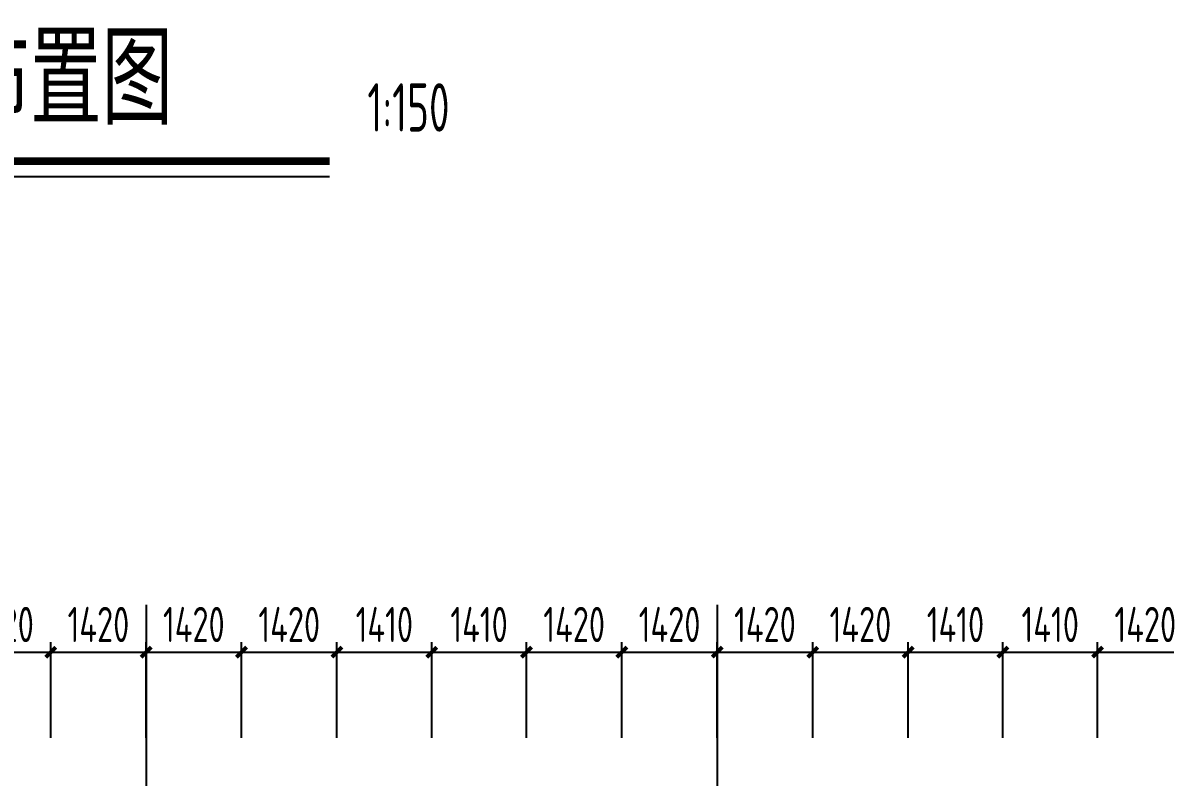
# Model space of a CAD drawing. Extents: x 753177 to 2169292, y -530934 to -273477.
# Drawn here: x 1768160 to 1785160, y -448576 to -437346 of the extents above; entities that cross this region are included whole.
import ezdxf
from ezdxf.enums import TextEntityAlignment as Align

# ---------------------------------------------------------------- set-up
doc = ezdxf.new("R2010")
doc.units = 0
doc.header["$LTSCALE"] = 1500
doc.header["$MEASUREMENT"] = 0
doc.linetypes.add('DOTE', pattern=[2.42, 2, -0.2, 0.02, -0.2])
doc.layers.get('Defpoints').update_dxf_attribs({"color": 252})
for name, color, linetype in [('AXIS', 3, 'Continuous'), ('DIM', 3, 'Continuous'), ('NUM', 7, 'Continuous'), ('TEXT', 7, 'Continuous')]:
    doc.layers.add(name, color=color, linetype=linetype)
doc.styles.add('H500', font='Tssdeng.shx', dxfattribs={"width": 0.65, "height": 500, "bigfont": 'tssdchn.shx'})
doc.styles.add('TSSD_Dimension', font='Tssdeng.shx', dxfattribs={"width": 0.7, "bigfont": 'hztxt.shx'})
doc.styles.add('图名', font='simhei.ttf', dxfattribs={"width": 0.7, "height": 600})
doc.dimstyles.new('TSSD_150_150', dxfattribs={"dimtxt": 525, "dimasz": 150, "dimexe": 150, "dimexo": 375, "dimgap": 150, "dimtad": 1, "dimdec": 0, "dimzin": 0, "dimdsep": 46, "dimtxsty": 'TSSD_Dimension', "dimblk": 'ARCHTICK', "dimblk1": 'ARCHTICK', "dimblk2": 'ARCHTICK', "dimcen": 0, "dimdle": 150, "dimclrt": 7, "dimadec": 0, "dimazin": 0, "dimtfac": 1, "dimtdec": 0, "dimtix": 1, "dimtmove": 2, "dimatfit": 3, "dimfxl": 0, "dimtolj": 1, "dimtzin": 0, "dimarcsym": 0})

# ---------------------------------------------------------------- blocks, each defined once
blk = doc.blocks.new('_ArchTick')
at = {"color": 0, "linetype": 'ByBlock', "const_width": 0.4}
blk.add_lwpolyline([(-0.5, -0.5), (0.5, 0.5)], dxfattribs=at)
blk = doc.blocks.new('*D1009')
at = {"layer": 'Defpoints', "color": 0, "transparency": 16777216}
for p in [(1768575, -446715), (1767155, -448365), (1768575, -448365)]:
    blk.add_point(p, dxfattribs=at)
at = {"layer": 'DIM', "color": 0, "lineweight": -2, "transparency": 16777216}
for p, q in [((1767155, -447990), (1767155, -446565)), ((1768575, -447990), (1768575, -446565)), ((1767005, -446715), (1768725, -446715))]:
    blk.add_line(p, q, dxfattribs=at)
at = {"layer": 'DIM', "color": 0, "lineweight": -2, "transparency": 16777216, "xscale": 150, "yscale": 150, "zscale": 150, "rotation": 180}
blk.add_blockref('_ArchTick', (1767155, -446715), dxfattribs=at)
at = {"layer": 'DIM', "color": 0, "lineweight": -2, "transparency": 16777216, "xscale": 150, "yscale": 150, "zscale": 150}
blk.add_blockref('_ArchTick', (1768575, -446715), dxfattribs=at)
at = {"layer": 'DIM', "color": 7, "transparency": 16777216, "insert": (1767865, -446303), "char_height": 525, "attachment_point": 5, "style": 'TSSD_Dimension'}
blk.add_mtext('\\A1;1420', dxfattribs=at)
blk = doc.blocks.new('*D1010')
at = {"layer": 'Defpoints', "color": 0, "transparency": 16777216}
for p in [(1769995, -446715), (1768575, -448365), (1769995, -448365)]:
    blk.add_point(p, dxfattribs=at)
at = {"layer": 'DIM', "color": 0, "lineweight": -2, "transparency": 16777216}
for p, q in [((1768575, -447990), (1768575, -446565)), ((1769995, -447990), (1769995, -446565)), ((1768425, -446715), (1770145, -446715))]:
    blk.add_line(p, q, dxfattribs=at)
at = {"layer": 'DIM', "color": 0, "lineweight": -2, "transparency": 16777216, "xscale": 150, "yscale": 150, "zscale": 150, "rotation": 180}
blk.add_blockref('_ArchTick', (1768575, -446715), dxfattribs=at)
at = {"layer": 'DIM', "color": 0, "lineweight": -2, "transparency": 16777216, "xscale": 150, "yscale": 150, "zscale": 150}
blk.add_blockref('_ArchTick', (1769995, -446715), dxfattribs=at)
at = {"layer": 'DIM', "color": 7, "transparency": 16777216, "insert": (1769285, -446303), "char_height": 525, "attachment_point": 5, "style": 'TSSD_Dimension'}
blk.add_mtext('\\A1;1420', dxfattribs=at)
blk = doc.blocks.new('*D1011')
at = {"layer": 'Defpoints', "color": 0, "transparency": 16777216}
for p in [(1771415, -446715), (1769995, -448365), (1771415, -448365)]:
    blk.add_point(p, dxfattribs=at)
at = {"layer": 'DIM', "color": 0, "lineweight": -2, "transparency": 16777216}
for p, q in [((1769995, -447990), (1769995, -446565)), ((1771415, -447990), (1771415, -446565)), ((1769845, -446715), (1771565, -446715))]:
    blk.add_line(p, q, dxfattribs=at)
at = {"layer": 'DIM', "color": 0, "lineweight": -2, "transparency": 16777216, "xscale": 150, "yscale": 150, "zscale": 150, "rotation": 180}
blk.add_blockref('_ArchTick', (1769995, -446715), dxfattribs=at)
at = {"layer": 'DIM', "color": 0, "lineweight": -2, "transparency": 16777216, "xscale": 150, "yscale": 150, "zscale": 150}
blk.add_blockref('_ArchTick', (1771415, -446715), dxfattribs=at)
at = {"layer": 'DIM', "color": 7, "transparency": 16777216, "insert": (1770705, -446303), "char_height": 525, "attachment_point": 5, "style": 'TSSD_Dimension'}
blk.add_mtext('\\A1;1420', dxfattribs=at)
blk = doc.blocks.new('*D1012')
at = {"layer": 'Defpoints', "color": 0, "transparency": 16777216}
for p in [(1772835, -446715), (1771415, -448365), (1772835, -448365)]:
    blk.add_point(p, dxfattribs=at)
at = {"layer": 'DIM', "color": 0, "lineweight": -2, "transparency": 16777216}
for p, q in [((1771415, -447990), (1771415, -446565)), ((1772835, -447990), (1772835, -446565)), ((1771265, -446715), (1772985, -446715))]:
    blk.add_line(p, q, dxfattribs=at)
at = {"layer": 'DIM', "color": 0, "lineweight": -2, "transparency": 16777216, "xscale": 150, "yscale": 150, "zscale": 150, "rotation": 180}
blk.add_blockref('_ArchTick', (1771415, -446715), dxfattribs=at)
at = {"layer": 'DIM', "color": 0, "lineweight": -2, "transparency": 16777216, "xscale": 150, "yscale": 150, "zscale": 150}
blk.add_blockref('_ArchTick', (1772835, -446715), dxfattribs=at)
at = {"layer": 'DIM', "color": 7, "transparency": 16777216, "insert": (1772125, -446303), "char_height": 525, "attachment_point": 5, "style": 'TSSD_Dimension'}
blk.add_mtext('\\A1;1420', dxfattribs=at)
blk = doc.blocks.new('*D1013')
at = {"layer": 'Defpoints', "color": 0, "transparency": 16777216}
for p in [(1774245, -446715), (1772835, -448365), (1774245, -448365)]:
    blk.add_point(p, dxfattribs=at)
at = {"layer": 'DIM', "color": 0, "lineweight": -2, "transparency": 16777216}
for p, q in [((1772835, -447990), (1772835, -446565)), ((1774245, -447990), (1774245, -446565)), ((1772685, -446715), (1774395, -446715))]:
    blk.add_line(p, q, dxfattribs=at)
at = {"layer": 'DIM', "color": 0, "lineweight": -2, "transparency": 16777216, "xscale": 150, "yscale": 150, "zscale": 150, "rotation": 180}
blk.add_blockref('_ArchTick', (1772835, -446715), dxfattribs=at)
at = {"layer": 'DIM', "color": 0, "lineweight": -2, "transparency": 16777216, "xscale": 150, "yscale": 150, "zscale": 150}
blk.add_blockref('_ArchTick', (1774245, -446715), dxfattribs=at)
at = {"layer": 'DIM', "color": 7, "transparency": 16777216, "insert": (1773540, -446303), "char_height": 525, "attachment_point": 5, "style": 'TSSD_Dimension'}
blk.add_mtext('\\A1;1410', dxfattribs=at)
blk = doc.blocks.new('*D1014')
at = {"layer": 'Defpoints', "color": 0, "transparency": 16777216}
for p in [(1775655, -446715), (1774245, -448365), (1775655, -448365)]:
    blk.add_point(p, dxfattribs=at)
at = {"layer": 'DIM', "color": 0, "lineweight": -2, "transparency": 16777216}
for p, q in [((1774245, -447990), (1774245, -446565)), ((1775655, -447990), (1775655, -446565)), ((1774095, -446715), (1775805, -446715))]:
    blk.add_line(p, q, dxfattribs=at)
at = {"layer": 'DIM', "color": 0, "lineweight": -2, "transparency": 16777216, "xscale": 150, "yscale": 150, "zscale": 150, "rotation": 180}
blk.add_blockref('_ArchTick', (1774245, -446715), dxfattribs=at)
at = {"layer": 'DIM', "color": 0, "lineweight": -2, "transparency": 16777216, "xscale": 150, "yscale": 150, "zscale": 150}
blk.add_blockref('_ArchTick', (1775655, -446715), dxfattribs=at)
at = {"layer": 'DIM', "color": 7, "transparency": 16777216, "insert": (1774950, -446303), "char_height": 525, "attachment_point": 5, "style": 'TSSD_Dimension'}
blk.add_mtext('\\A1;1410', dxfattribs=at)
blk = doc.blocks.new('*D1015')
at = {"layer": 'Defpoints', "color": 0, "transparency": 16777216}
for p in [(1777075, -446715), (1775655, -448365), (1777075, -448365)]:
    blk.add_point(p, dxfattribs=at)
at = {"layer": 'DIM', "color": 0, "lineweight": -2, "transparency": 16777216}
for p, q in [((1775655, -447990), (1775655, -446565)), ((1777075, -447990), (1777075, -446565)), ((1775505, -446715), (1777225, -446715))]:
    blk.add_line(p, q, dxfattribs=at)
at = {"layer": 'DIM', "color": 0, "lineweight": -2, "transparency": 16777216, "xscale": 150, "yscale": 150, "zscale": 150, "rotation": 180}
blk.add_blockref('_ArchTick', (1775655, -446715), dxfattribs=at)
at = {"layer": 'DIM', "color": 0, "lineweight": -2, "transparency": 16777216, "xscale": 150, "yscale": 150, "zscale": 150}
blk.add_blockref('_ArchTick', (1777075, -446715), dxfattribs=at)
at = {"layer": 'DIM', "color": 7, "transparency": 16777216, "insert": (1776365, -446303), "char_height": 525, "attachment_point": 5, "style": 'TSSD_Dimension'}
blk.add_mtext('\\A1;1420', dxfattribs=at)
blk = doc.blocks.new('*D1016')
at = {"layer": 'Defpoints', "color": 0, "transparency": 16777216}
for p in [(1778495, -446715), (1777075, -448365), (1778495, -448365)]:
    blk.add_point(p, dxfattribs=at)
at = {"layer": 'DIM', "color": 0, "lineweight": -2, "transparency": 16777216}
for p, q in [((1777075, -447990), (1777075, -446565)), ((1778495, -447990), (1778495, -446565)), ((1776925, -446715), (1778645, -446715))]:
    blk.add_line(p, q, dxfattribs=at)
at = {"layer": 'DIM', "color": 0, "lineweight": -2, "transparency": 16777216, "xscale": 150, "yscale": 150, "zscale": 150, "rotation": 180}
blk.add_blockref('_ArchTick', (1777075, -446715), dxfattribs=at)
at = {"layer": 'DIM', "color": 0, "lineweight": -2, "transparency": 16777216, "xscale": 150, "yscale": 150, "zscale": 150}
blk.add_blockref('_ArchTick', (1778495, -446715), dxfattribs=at)
at = {"layer": 'DIM', "color": 7, "transparency": 16777216, "insert": (1777785, -446303), "char_height": 525, "attachment_point": 5, "style": 'TSSD_Dimension'}
blk.add_mtext('\\A1;1420', dxfattribs=at)
blk = doc.blocks.new('*D1017')
at = {"layer": 'Defpoints', "color": 0, "transparency": 16777216}
for p in [(1779915, -446715), (1778495, -448365), (1779915, -448365)]:
    blk.add_point(p, dxfattribs=at)
at = {"layer": 'DIM', "color": 0, "lineweight": -2, "transparency": 16777216}
for p, q in [((1778495, -447990), (1778495, -446565)), ((1779915, -447990), (1779915, -446565)), ((1778345, -446715), (1780065, -446715))]:
    blk.add_line(p, q, dxfattribs=at)
at = {"layer": 'DIM', "color": 0, "lineweight": -2, "transparency": 16777216, "xscale": 150, "yscale": 150, "zscale": 150, "rotation": 180}
blk.add_blockref('_ArchTick', (1778495, -446715), dxfattribs=at)
at = {"layer": 'DIM', "color": 0, "lineweight": -2, "transparency": 16777216, "xscale": 150, "yscale": 150, "zscale": 150}
blk.add_blockref('_ArchTick', (1779915, -446715), dxfattribs=at)
at = {"layer": 'DIM', "color": 7, "transparency": 16777216, "insert": (1779205, -446303), "char_height": 525, "attachment_point": 5, "style": 'TSSD_Dimension'}
blk.add_mtext('\\A1;1420', dxfattribs=at)
blk = doc.blocks.new('*D1018')
at = {"layer": 'Defpoints', "color": 0, "transparency": 16777216}
for p in [(1781335, -446715), (1779915, -448365), (1781335, -448365)]:
    blk.add_point(p, dxfattribs=at)
at = {"layer": 'DIM', "color": 0, "lineweight": -2, "transparency": 16777216}
for p, q in [((1779915, -447990), (1779915, -446565)), ((1781335, -447990), (1781335, -446565)), ((1779765, -446715), (1781485, -446715))]:
    blk.add_line(p, q, dxfattribs=at)
at = {"layer": 'DIM', "color": 0, "lineweight": -2, "transparency": 16777216, "xscale": 150, "yscale": 150, "zscale": 150, "rotation": 180}
blk.add_blockref('_ArchTick', (1779915, -446715), dxfattribs=at)
at = {"layer": 'DIM', "color": 0, "lineweight": -2, "transparency": 16777216, "xscale": 150, "yscale": 150, "zscale": 150}
blk.add_blockref('_ArchTick', (1781335, -446715), dxfattribs=at)
at = {"layer": 'DIM', "color": 7, "transparency": 16777216, "insert": (1780625, -446303), "char_height": 525, "attachment_point": 5, "style": 'TSSD_Dimension'}
blk.add_mtext('\\A1;1420', dxfattribs=at)
blk = doc.blocks.new('*D1019')
at = {"layer": 'Defpoints', "color": 0, "transparency": 16777216}
for p in [(1782745, -446715), (1781335, -448365), (1782745, -448365)]:
    blk.add_point(p, dxfattribs=at)
at = {"layer": 'DIM', "color": 0, "lineweight": -2, "transparency": 16777216}
for p, q in [((1781335, -447990), (1781335, -446565)), ((1782745, -447990), (1782745, -446565)), ((1781185, -446715), (1782895, -446715))]:
    blk.add_line(p, q, dxfattribs=at)
at = {"layer": 'DIM', "color": 0, "lineweight": -2, "transparency": 16777216, "xscale": 150, "yscale": 150, "zscale": 150, "rotation": 180}
blk.add_blockref('_ArchTick', (1781335, -446715), dxfattribs=at)
at = {"layer": 'DIM', "color": 0, "lineweight": -2, "transparency": 16777216, "xscale": 150, "yscale": 150, "zscale": 150}
blk.add_blockref('_ArchTick', (1782745, -446715), dxfattribs=at)
at = {"layer": 'DIM', "color": 7, "transparency": 16777216, "insert": (1782040, -446303), "char_height": 525, "attachment_point": 5, "style": 'TSSD_Dimension'}
blk.add_mtext('\\A1;1410', dxfattribs=at)
blk = doc.blocks.new('*D1020')
at = {"layer": 'Defpoints', "color": 0, "transparency": 16777216}
for p in [(1784155, -446715), (1782745, -448365), (1784155, -448365)]:
    blk.add_point(p, dxfattribs=at)
at = {"layer": 'DIM', "color": 0, "lineweight": -2, "transparency": 16777216}
for p, q in [((1782745, -447990), (1782745, -446565)), ((1784155, -447990), (1784155, -446565)), ((1782595, -446715), (1784305, -446715))]:
    blk.add_line(p, q, dxfattribs=at)
at = {"layer": 'DIM', "color": 0, "lineweight": -2, "transparency": 16777216, "xscale": 150, "yscale": 150, "zscale": 150, "rotation": 180}
blk.add_blockref('_ArchTick', (1782745, -446715), dxfattribs=at)
at = {"layer": 'DIM', "color": 0, "lineweight": -2, "transparency": 16777216, "xscale": 150, "yscale": 150, "zscale": 150}
blk.add_blockref('_ArchTick', (1784155, -446715), dxfattribs=at)
at = {"layer": 'DIM', "color": 7, "transparency": 16777216, "insert": (1783450, -446303), "char_height": 525, "attachment_point": 5, "style": 'TSSD_Dimension'}
blk.add_mtext('\\A1;1410', dxfattribs=at)
blk = doc.blocks.new('*D1021')
at = {"layer": 'Defpoints', "color": 0, "transparency": 16777216}
for p in [(1785575, -446715), (1784155, -448365), (1785575, -448365)]:
    blk.add_point(p, dxfattribs=at)
at = {"layer": 'DIM', "color": 0, "lineweight": -2, "transparency": 16777216}
for p, q in [((1784155, -447990), (1784155, -446565)), ((1785575, -447990), (1785575, -446565)), ((1784005, -446715), (1785725, -446715))]:
    blk.add_line(p, q, dxfattribs=at)
at = {"layer": 'DIM', "color": 0, "lineweight": -2, "transparency": 16777216, "xscale": 150, "yscale": 150, "zscale": 150, "rotation": 180}
blk.add_blockref('_ArchTick', (1784155, -446715), dxfattribs=at)
at = {"layer": 'DIM', "color": 0, "lineweight": -2, "transparency": 16777216, "xscale": 150, "yscale": 150, "zscale": 150}
blk.add_blockref('_ArchTick', (1785575, -446715), dxfattribs=at)
at = {"layer": 'DIM', "color": 7, "transparency": 16777216, "insert": (1784865, -446303), "char_height": 525, "attachment_point": 5, "style": 'TSSD_Dimension'}
blk.add_mtext('\\A1;1420', dxfattribs=at)

msp = doc.modelspace()

# ---------------------------------------------------------------- linework, layer by layer
at = {"layer": 'AXIS', "color": 252, "linetype": 'DOTE'}
for p, q in [((1769995.3, -446011.3), (1769995.3, -460284.8)), ((1778495.3, -446011.3), (1778495.3, -460284.8))]:
    msp.add_line(p, q, dxfattribs=at)
at = {"layer": 'NUM', "const_width": 112.5}
msp.add_lwpolyline([(1761077.5, -439406.3), (1772725, -439406.3)], dxfattribs=at)
at = {"layer": 'NUM'}
msp.add_lwpolyline([(1761077.5, -439631.3), (1772725, -439631.3)], dxfattribs=at)

# ---------------------------------------------------------------- texts
at = {"layer": 'TEXT', "width": 0.65}
for s, height, style, p in [('3轴墙面檩条布置图', 1200, '图名', (1761354.1, -439088.9)), ('1:150', 720, 'H500', (1773287.5, -439181.3))]:
    msp.add_text(s, height=height, dxfattribs=dict(at, style=style)).set_placement(p, align=Align.BOTTOM_LEFT)

# ---------------------------------------------------------------- dimensions: what is measured, and where the dimension line sits
at = {"layer": 'DIM'}
for base, p1, p2, picture, middle in [((1768575.3, -446715.4), (1767155.3, -448364.6), (1768575.3, -448364.6), '*D1009', (1767865.3, -446302.9)), ((1769995.3, -446715.4), (1768575.3, -448364.6), (1769995.3, -448364.6), '*D1010', (1769285.3, -446302.9)), ((1771415.3, -446715.4), (1769995.3, -448364.6), (1771415.3, -448364.6), '*D1011', (1770705.3, -446302.9)), ((1772835.3, -446715.4), (1771415.3, -448364.6), (1772835.3, -448364.6), '*D1012', (1772125.3, -446302.9)), ((1774245.3, -446715.4), (1772835.3, -448364.6), (1774245.3, -448364.6), '*D1013', (1773540.3, -446302.9)), ((1775655.3, -446715.4), (1774245.3, -448364.6), (1775655.3, -448364.6), '*D1014', (1774950.3, -446302.9)), ((1777075.3, -446715.4), (1775655.3, -448364.6), (1777075.3, -448364.6), '*D1015', (1776365.3, -446302.9)), ((1778495.3, -446715.4), (1777075.3, -448364.6), (1778495.3, -448364.6), '*D1016', (1777785.3, -446302.9)), ((1779915.3, -446715.4), (1778495.3, -448364.6), (1779915.3, -448364.6), '*D1017', (1779205.3, -446302.9)), ((1781335.3, -446715.4), (1779915.3, -448364.6), (1781335.3, -448364.6), '*D1018', (1780625.3, -446302.9)), ((1782745.3, -446715.4), (1781335.3, -448364.6), (1782745.3, -448364.6), '*D1019', (1782040.3, -446302.9)), ((1784155.3, -446715.4), (1782745.3, -448364.6), (1784155.3, -448364.6), '*D1020', (1783450.3, -446302.9)), ((1785575.3, -446715.4), (1784155.3, -448364.6), (1785575.3, -448364.6), '*D1021', (1784865.3, -446302.9))]:
    dim = msp.add_linear_dim(base=base, p1=p1, p2=p2, dimstyle='TSSD_150_150', dxfattribs=at)
    dim.commit()
    dim.dimension.update_dxf_attribs({"geometry": picture, "text_midpoint": middle})

doc.saveas('drawing.dxf')
